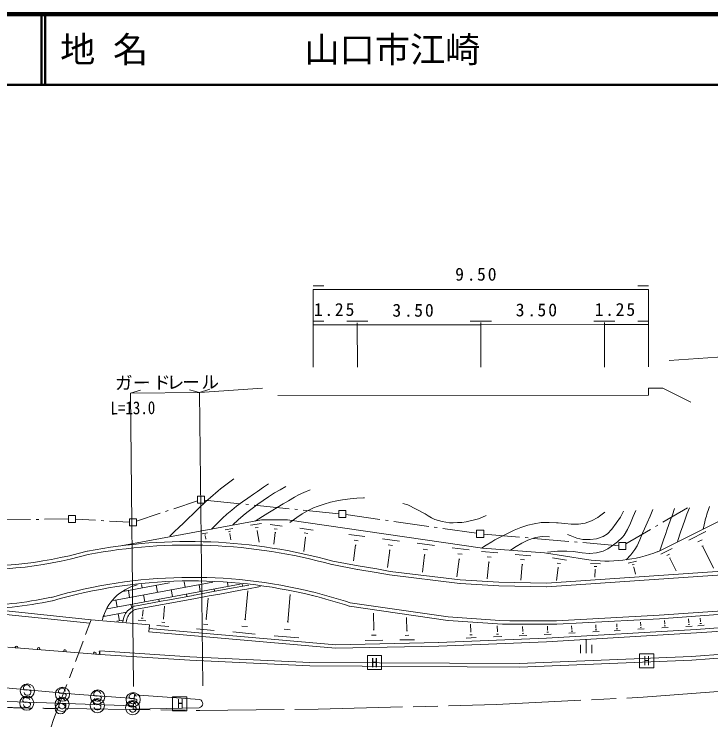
# Model space of a CAD drawing. Units: millimetres, scale not verified. Extents: x 40000 to 680000, y 20000 to 380000.
# Drawn here: x 363878 to 462694, y 278921 to 380000 of the extents above; entities that cross this region are included whole.
import ezdxf
from ezdxf.enums import TextEntityAlignment as Align

# ---------------------------------------------------------------- set-up
doc = ezdxf.new("R2010")
doc.units = ezdxf.units.MM
doc.header["$LTSCALE"] = 1000
doc.linetypes.add('CHAIN', pattern=[18.5, 12, -1.5, 3.5, -1.5])
for name, color, linetype, lineweight in [('M-BGD', 7, 'Continuous', 13), ('M-BMK', 2, 'CHAIN', 13), ('M-BMK-ROW', 30, 'Continuous', 13), ('M-STR-HTXT', 7, 'Continuous', 13), ('M-STR-STR1', 1, 'Continuous', 13), ('M-STR-STRC', 7, 'Continuous', 13), ('M-TTL', 2, 'Continuous', 140), ('M-TTL-LINE', 7, 'Continuous', 50)]:
    doc.layers.add(name, color=color, linetype=linetype, lineweight=lineweight)
doc.layers.add('M-TTL-TXT', color=7, linetype='Continuous')
doc.styles.add('ＭＳ ゴシック', font='')
doc.styles.get('ＭＳ ゴシック').set_extended_font_data('MS Gothic')

msp = doc.modelspace()

# ---------------------------------------------------------------- linework, layer by layer
at = {"layer": 'M-BGD'}
for p, q in [((453874, 326953), (455877, 326954)), ((453875, 325952), (453874, 326953)), ((455877, 326954), (459884, 324953)), ((401288, 325927), (453875, 325952)), ((399241, 312897), (399942, 313368)), ((398370, 312295), (399241, 312897)), ((401595, 312547), (400814, 312086)), ((402426, 313018), (401595, 312547)), ((405881, 312509), (404970, 312158)), ((396258, 310822), (397009, 311363)), ((397009, 311363), (397800, 311905)), ((397800, 311905), (398370, 312295)), ((399933, 311545), (399172, 311024)), ((400814, 312086), (399933, 311545)), ((402767, 310976), (403648, 311497)), ((403648, 311497), (404159, 311787)), ((404630, 312008), (404119, 311767)), ((404970, 312158), (404630, 312008)), ((411520, 311260), (412471, 311361)), ((412471, 311361), (413423, 311401)), ((413423, 311401), (413563, 311401)), ((395407, 310191), (396258, 310822)), ((398431, 310493), (397610, 309882)), ((399172, 311024), (398431, 310493)), ((401186, 310033), (402047, 310545)), ((402047, 310545), (402767, 310976)), ((406844, 310156), (407835, 310517)), ((407835, 310517), (408726, 310768)), ((408726, 310768), (409657, 310969)), ((409657, 310969), (410439, 311099)), ((410439, 311099), (411520, 311260)), ((419011, 310613), (419722, 310413)), ((419722, 310413), (422157, 309132)), ((394056, 309069), (394736, 309650)), ((394736, 309650), (395407, 310191)), ((397610, 309882), (396870, 309300)), ((399844, 309212), (400585, 309663)), ((400585, 309663), (401186, 310033)), ((404741, 309114), (405492, 309555)), ((405492, 309555), (406343, 309956)), ((406343, 309956), (406844, 310156)), ((447684, 309375), (446923, 308784)), ((450308, 309516), (449877, 308665)), ((452060, 309607), (451690, 308736)), ((454474, 309729), (454093, 308807)), ((457568, 309890), (457278, 308979)), ((459701, 310001), (459321, 309060)), ((388448, 308365), (387827, 307774)), ((389339, 309207), (388448, 308365)), ((392724, 307826), (393415, 308498)), ((393415, 308498), (394056, 309069)), ((396369, 308889), (395668, 308278)), ((396870, 309300), (396369, 308889)), ((398052, 308109), (399083, 308741)), ((399083, 308741), (399844, 309212)), ((402989, 307911), (403950, 308583)), ((403950, 308583), (404741, 309114)), ((446653, 308613), (445752, 308132)), ((446923, 308784), (446653, 308613)), ((449877, 308665), (449287, 307813)), ((451690, 308736), (451310, 307804)), ((454083, 308797), (453683, 307855)), ((454093, 308807), (454083, 308797)), ((464829, 308582), (455207, 303750)), ((457148, 308668), (456758, 307617)), ((457278, 308979), (457188, 308688)), ((459321, 309060), (459011, 308239)), ((398943, 308270), (379016, 304605)), ((387827, 307774), (387267, 307243)), ((391843, 306965), (392724, 307826)), ((395668, 308278), (394898, 307577)), ((397411, 307498), (398953, 307769)), ((398943, 308270), (402628, 308252)), ((400185, 307609), (401908, 307390)), ((402628, 308252), (430331, 304259)), ((436729, 307497), (435747, 307186)), ((437620, 307728), (436729, 307497)), ((438641, 307878), (437620, 307728)), ((438822, 307898), (438641, 307878)), ((439783, 307919), (438822, 307898)), ((440794, 307869), (439783, 307919)), ((441025, 307859), (440794, 307869)), ((442006, 307750), (441025, 307859)), ((442908, 307640), (442006, 307750)), ((443939, 307650), (442908, 307640)), ((444880, 307811), (443939, 307650)), ((445752, 308132), (444880, 307811)), ((449267, 307783), (448656, 306972)), ((449287, 307813), (449267, 307783)), ((451310, 307804), (450900, 306913)), ((453683, 307855), (453293, 307004)), ((456758, 307617), (456468, 306805)), ((458721, 307427), (458411, 306506)), ((459011, 308239), (458721, 307427)), ((461705, 307319), (461635, 306978)), ((461895, 308240), (461705, 307319)), ((386586, 306591), (385945, 305980)), ((387267, 307243), (386586, 306591)), ((390532, 306283), (391293, 306413)), ((393796, 306855), (394888, 307046)), ((394267, 306595), (394537, 306645)), ((394427, 306285), (394498, 306305)), ((394457, 306295), (394608, 305434)), ((398072, 307138), (398463, 307198)), ((398303, 306697), (398393, 306717)), ((398343, 306707), (398634, 305095)), ((400907, 306458), (400707, 304836)), ((400766, 307009), (401197, 306949)), ((400857, 306468), (400967, 306458)), ((404392, 307071), (406305, 306831)), ((405033, 306410), (405514, 306340)), ((433835, 306314), (432914, 305863)), ((433945, 306364), (433835, 306314)), ((434816, 306805), (433945, 306364)), ((435747, 307186), (434816, 306805)), ((448026, 306310), (447425, 305920)), ((448656, 306972), (448026, 306310)), ((450900, 306913), (450399, 306081)), ((453013, 306373), (452633, 305431)), ((453293, 307004), (453013, 306373)), ((456308, 306334), (455988, 305433)), ((456468, 306805), (456308, 306334)), ((458411, 306506), (458041, 305354)), ((459603, 305395), (461996, 306598)), ((390852, 306103), (391043, 306133)), ((390973, 305883), (391013, 305893)), ((390993, 305893), (391053, 305532)), ((405203, 305799), (404944, 303796)), ((405143, 305809), (405264, 305789)), ((411332, 306183), (413616, 305893)), ((412104, 305392), (412675, 305312)), ((416130, 305574), (418543, 305265)), ((432083, 305422), (431652, 305171)), ((432914, 305863), (432083, 305422)), ((436740, 305394), (435899, 304963)), ((437681, 305725), (436740, 305394)), ((437851, 305775), (437681, 305725)), ((438762, 305895), (437851, 305775)), ((439814, 305886), (438762, 305895)), ((442768, 306038), (442388, 306188)), ((443710, 305698), (442768, 306038)), ((444561, 305488), (443710, 305698)), ((445563, 305478), (444561, 305488)), ((446504, 305589), (445563, 305478)), ((447425, 305920), (446504, 305589)), ((450189, 305831), (449468, 305159)), ((450399, 306081), (450189, 305831)), ((452633, 305431), (452263, 304580)), ((455988, 305433), (455708, 304572)), ((458041, 305354), (457971, 305144)), ((460865, 305135), (461456, 305436)), ((412304, 304671), (412015, 302438)), ((412224, 304671), (412374, 304661)), ((416941, 304733), (417552, 304653)), ((421057, 304946), (423501, 304636)), ((425985, 304317), (428408, 304008)), ((430851, 304700), (430191, 304279)), ((439104, 303612), (430331, 304259)), ((431652, 305171), (430851, 304700)), ((435088, 304512), (434267, 303970)), ((435899, 304963), (435088, 304512)), ((448898, 304739), (448087, 304167)), ((449468, 305159), (448898, 304739)), ((452263, 304580), (451943, 304049)), ((455708, 304572), (455488, 303901)), ((461446, 304524), (461596, 304604)), ((461526, 304564), (463090, 301441)), ((417152, 303972), (416842, 301499)), ((417082, 303982), (417232, 303962)), ((422089, 303324), (421780, 300850)), ((421879, 304095), (422490, 304015)), ((422019, 303334), (422169, 303314)), ((426796, 303466), (427407, 303396)), ((430181, 303788), (432494, 303579)), ((434958, 303360), (437151, 303161)), ((445083, 302634), (439104, 303612)), ((440005, 303743), (439525, 303683)), ((440937, 303813), (440005, 303743)), ((441307, 303834), (440937, 303813)), ((442259, 303834), (441307, 303834)), ((443270, 303764), (442259, 303834)), ((443520, 303745), (443270, 303764)), ((444462, 303585), (443520, 303745)), ((445453, 303515), (444462, 303585)), ((445473, 303515), (445453, 303515)), ((446465, 303586), (445473, 303515)), ((447426, 303837), (446465, 303586)), ((448087, 304167), (447426, 303837)), ((451362, 303288), (450681, 302586)), ((451943, 304049), (451362, 303288)), ((455618, 303400), (457200, 304192)), ((456450, 303220), (456850, 303420)), ((409091, 302416), (412686, 301727)), ((427007, 302705), (426688, 300181)), ((426937, 302715), (427087, 302695)), ((430982, 303018), (431563, 302958)), ((431213, 302297), (430994, 299903)), ((431143, 302297), (431283, 302287)), ((435720, 302629), (436270, 302579)), ((440226, 302862), (442249, 302552)), ((450982, 302116), (452164, 302427)), ((456840, 302820), (456940, 302870)), ((456890, 302850), (457803, 301017)), ((408991, 301925), (412586, 301236)), ((412606, 301236), (415230, 300817)), ((412686, 301727), (415310, 301318)), ((415310, 301318), (417193, 300958)), ((435940, 301938), (435741, 299725)), ((435870, 301948), (436010, 301938)), ((439397, 299286), (478272, 301919)), ((439427, 298785), (478302, 301418)), ((441058, 301490), (440788, 299687)), ((440897, 302141), (441398, 302061)), ((440998, 301500), (441118, 301480)), ((445644, 302103), (447066, 302044)), ((446165, 301663), (446516, 301643)), ((446316, 301222), (446266, 300131)), ((446276, 301222), (446366, 301222)), ((451523, 301876), (451813, 301956)), ((451723, 301555), (451794, 301575)), ((451764, 301565), (452024, 300584)), ((415210, 300817), (417093, 300467)), ((417133, 300457), (427099, 299250)), ((417193, 300958), (427158, 299751)), ((392067, 299454), (377948, 296853)), ((385918, 299341), (379269, 298116)), ((387991, 299472), (388132, 298731)), ((394130, 299334), (394221, 298834)), ((427129, 299250), (432607, 298922)), ((427158, 299751), (432627, 299423)), ((432627, 299423), (439397, 299286)), ((395943, 299145), (377057, 295671)), ((380070, 298266), (380251, 297275)), ((381953, 299088), (382043, 298628)), ((384006, 298989), (384186, 297998)), ((386159, 298369), (386340, 297378)), ((390095, 299092), (390275, 298101)), ((393149, 298282), (391848, 298041)), ((392248, 298472), (392308, 298132)), ((396194, 298334), (393060, 297752)), ((394982, 298624), (393149, 298282)), ((396033, 298815), (394982, 298624)), ((397175, 299025), (396033, 298815)), ((396855, 298454), (396194, 298334)), ((396203, 299125), (396254, 298855)), ((396637, 294118), (397005, 298194)), ((398807, 298816), (396855, 298454)), ((432607, 298922), (439377, 298785)), ((382224, 297636), (382404, 296655)), ((389244, 297560), (385909, 296947)), ((388313, 297739), (388373, 297399)), ((389354, 297580), (389244, 297560)), ((389394, 297590), (389354, 297580)), ((391547, 297481), (389354, 297069)), ((389685, 297640), (389394, 297590)), ((391848, 298041), (389685, 297640)), ((393060, 297752), (391547, 297481)), ((402696, 293780), (403044, 297696)), ((378278, 296913), (378459, 295932)), ((380432, 296293), (380492, 295953)), ((389354, 297069), (381003, 295533)), ((384718, 296726), (381523, 296144)), ((384367, 297016), (384437, 296676)), ((385909, 296947), (384718, 296726)), ((391118, 294185), (391387, 297170)), ((411527, 296519), (425458, 294502)), ((455382, 294737), (479376, 296471)), ((379811, 295161), (376577, 294559)), ((381523, 296144), (380913, 296033)), ((382065, 294642), (382165, 295493)), ((385050, 294233), (385199, 296045)), ((411447, 296018), (425389, 294002)), ((455412, 294236), (479417, 295970)), ((376647, 294729), (376677, 294579)), ((378640, 294941), (378821, 293959)), ((381895, 294341), (382165, 294311)), ((382035, 294642), (382105, 294642)), ((384999, 294243), (385110, 294233)), ((391048, 294195), (391199, 294176)), ((414874, 292675), (414833, 295028)), ((419591, 292527), (419550, 294439)), ((425458, 294502), (432749, 293995)), ((440821, 293969), (455382, 294737)), ((440851, 293468), (455412, 294236)), ((459579, 293728), (459548, 294208)), ((461251, 293839), (461211, 294329)), ((374805, 294108), (383057, 293380)), ((379341, 294060), (378430, 293889)), ((381464, 294061), (382526, 293941)), ((383057, 293380), (382967, 292379)), ((384119, 293281), (385821, 293141)), ((384799, 293742), (385230, 293702)), ((390748, 293474), (391359, 293414)), ((396156, 293206), (396947, 293137)), ((396536, 294128), (396737, 294108)), ((402585, 293790), (402806, 293770)), ((425419, 294002), (433170, 293455)), ((428654, 292381), (428614, 293482)), ((432430, 292413), (432399, 293214)), ((432749, 293995), (434211, 293966)), ((433170, 293455), (440831, 293468)), ((434211, 293966), (440821, 293969)), ((436035, 292495), (436004, 293166)), ((439540, 292616), (439510, 293167)), ((442985, 292768), (442955, 293259)), ((446400, 292930), (446370, 293391)), ((449374, 293092), (449354, 293532)), ((452769, 293304), (452739, 293754)), ((452739, 293304), (452789, 293304)), ((456064, 293235), (456294, 293245)), ((456164, 293516), (456134, 293986)), ((456134, 293516), (456194, 293516)), ((459148, 293147), (460070, 293197)), ((459479, 293437), (459709, 293457)), ((459549, 293718), (459609, 293728)), ((460611, 292727), (467220, 293201)), ((460841, 293248), (461762, 293328)), ((461161, 293558), (461391, 293578)), ((461221, 293839), (461281, 293839)), ((382967, 292379), (409467, 290048)), ((383007, 292880), (409487, 290549)), ((389757, 292813), (392221, 292594)), ((394885, 292365), (398050, 292076)), ((402165, 292769), (403037, 292689)), ((414804, 292675), (414954, 292675)), ((419521, 292527), (419651, 292527)), ((428614, 292381), (428704, 292381)), ((432390, 292413), (432470, 292413)), ((435915, 292164), (436175, 292174)), ((435995, 292485), (436065, 292495)), ((439370, 291485), (460621, 292727)), ((439401, 290984), (460651, 292226)), ((439430, 292316), (439680, 292326)), ((439510, 292616), (439570, 292616)), ((442555, 292187), (443476, 292238)), ((442885, 292478), (443115, 292498)), ((442955, 292768), (443015, 292768)), ((445979, 292369), (446881, 292420)), ((446300, 292660), (446520, 292670)), ((446370, 292930), (446420, 292940)), ((448974, 292541), (449845, 292591)), ((449284, 292821), (449504, 292831)), ((449354, 293092), (449404, 293092)), ((452349, 292743), (453240, 292793)), ((452669, 293023), (452889, 293043)), ((455743, 292945), (456645, 292995)), ((460651, 292226), (467250, 292700)), ((400764, 291837), (404259, 291518)), ((413653, 291142), (416166, 291193)), ((414574, 291913), (415205, 291924)), ((418560, 291234), (420673, 291275)), ((419331, 291886), (419862, 291896)), ((424088, 290856), (439380, 291485)), ((427984, 291499), (429406, 291560)), ((428504, 291950), (428855, 291960)), ((431859, 291671), (433061, 291722)), ((432300, 292042), (432590, 292062)), ((435524, 291823), (436596, 291874)), ((439080, 291995), (440071, 292046)), ((445013, 291345), (445014, 289342)), ((376009, 289181), (362948, 290202)), ((409467, 290048), (424108, 290356)), ((409487, 290549), (424098, 290856)), ((424108, 290356), (439401, 290984)), ((444212, 290543), (444213, 289341)), ((445815, 289342), (445814, 290544)), ((459972, 288871), (485878, 290926)), ((460002, 288370), (485929, 290425)), ((376039, 289682), (376009, 289181)), ((376009, 289181), (388768, 288346)), ((376039, 289682), (388808, 288847)), ((388768, 288346), (405793, 287553)), ((388798, 288847), (405813, 288054)), ((435526, 287898), (459972, 288871)), ((435537, 287397), (460002, 288370)), ((405793, 288054), (435526, 287898)), ((405793, 287553), (435537, 287397)), ((356803, 284996), (372476, 283541)), ((343895, 283167), (380799, 281903)), ((372476, 283541), (380879, 282934)), ((380919, 283435), (380769, 281412)), ((380919, 283435), (390203, 282788)), ((380769, 281412), (390123, 281597))]:
    msp.add_line(p, q, dxfattribs=at)
for centre, radius, start, end in [((420679, 278457), 43904, 125.7639, 135.54535), ((491082, 299982), 30324, 160.41184, 164.64769), ((425970, 314201), 6339, 233.05647, 271.81556), ((426308, 318338), 10475, 269.23711, 295.72355), ((388626, 228839), 76362, 74.45574, 100.84737), ((388626, 228839), 75861, 74.45574, 100.84737), ((358931, 357643), 56432, 264.68624, 285.85162), ((358931, 357643), 55932, 264.71107, 285.85162), ((448048, 322164), 19739, 261.37718, 291.25494), ((389107, 228509), 71605, 76.10157, 106.18881), ((389107, 228509), 71104, 76.10157, 106.18881), ((382877, 292539), 6680, 103.38893, 166.38705), ((357652, 351553), 55471, 270.21458, 281.95068), ((380989, 200293), 100457, 72.3945, 75.50869), ((380989, 200293), 100958, 72.3945, 75.50869), ((357652, 351553), 55972, 270.21458, 281.95068), ((381905, 293580), 2634, 112.0532, 152.91959), ((381905, 293580), 2143, 112.0532, 152.91959), ((381905, 293580), 2634, 152.91959, 175.37266), ((381905, 293580), 2143, 152.91959, 175.37266), ((364192, 290172), 180, 317.77576, 211.51556), ((367346, 289969), 180, 317.77576, 211.51556), ((371073, 289673), 180, 317.77576, 211.51556), ((375310, 289342), 180, 317.77576, 211.51556), ((375710, 289416), 280, 295.04903, 35.11579), ((390003, 282207), 611, 280.77822, 71.34081)]:
    msp.add_arc(centre, radius, start, end, dxfattribs=at)
at = {"layer": 'M-BMK'}
for p, q in [((453094, 283109), (469488, 284339)), ((432294, 282078), (453094, 283109)), ((406978, 281414), (432294, 282078)), ((371185, 281487), (390193, 281236)), ((390193, 281236), (406978, 281414))]:
    msp.add_line(p, q, dxfattribs=at)
msp.add_arc((382811, 1055795), 774402, 266.16068, 269.02869, dxfattribs=at)
at = {"layer": 'M-BMK-ROW'}
for p, q in [((389868, 311620), (390870, 311621)), ((389869, 310619), (389868, 311620)), ((390870, 311621), (390870, 310619)), ((386497, 309834), (389869, 310949)), ((390870, 310619), (389869, 310619)), ((390870, 311070), (395927, 310560)), ((396723, 310480), (397121, 310439)), ((397917, 310359), (402892, 309857)), ((385358, 309457), (385738, 309583)), ((403688, 309777), (404086, 309737)), ((404882, 309657), (409939, 309146)), ((409939, 309597), (410940, 309598)), ((409939, 308596), (409939, 309597)), ((410940, 309598), (410940, 308596)), ((455889, 307930), (459411, 309991)), ((362770, 308283), (366172, 308327)), ((366972, 308337), (367372, 308342)), ((368172, 308353), (371573, 308397)), ((371573, 307896), (371573, 308898)), ((371573, 308898), (372574, 308898)), ((372574, 308898), (372575, 307897)), ((372574, 308377), (375402, 308220)), ((380226, 308421), (381227, 308422)), ((380226, 307420), (380226, 308421)), ((381227, 308091), (384599, 309206)), ((381227, 308422), (381228, 307420)), ((410940, 308596), (409939, 308596)), ((410940, 309027), (415755, 308334)), ((372575, 307897), (371573, 307896)), ((376201, 308175), (376600, 308153)), ((377399, 308108), (380226, 307950)), ((381228, 307420), (380226, 307420)), ((416547, 308221), (416943, 308164)), ((417735, 308050), (422684, 307338)), ((454853, 307324), (455198, 307526)), ((423476, 307225), (423872, 307168)), ((424664, 307054), (429479, 306362)), ((429478, 306792), (430480, 306793)), ((429479, 305791), (429478, 306792)), ((430480, 306793), (430480, 305791)), ((450640, 304860), (454162, 306920)), ((430480, 305791), (429479, 305791)), ((430480, 306252), (435576, 305815)), ((436373, 305747), (436772, 305712)), ((437569, 305644), (442550, 305217)), ((443347, 305148), (443746, 305114)), ((444543, 305046), (449639, 304609)), ((449639, 305069), (450640, 305070)), ((449639, 304068), (449639, 305069)), ((450640, 305070), (450641, 304068)), ((450641, 304068), (449639, 304068))]:
    msp.add_line(p, q, dxfattribs=at)
at = {"layer": 'M-STR-HTXT'}
for p, q in [((406288, 341452), (407790, 341453)), ((406288, 340951), (453868, 340974)), ((406293, 329935), (406288, 340951)), ((453867, 341475), (452365, 341474)), ((453863, 329958), (453858, 340974)), ((456795, 330886), (562668, 338092)), ((406290, 336445), (407793, 336445)), ((406291, 335944), (412550, 335947)), ((412549, 336448), (411047, 336447)), ((412549, 336448), (414052, 336448)), ((412553, 329938), (412550, 336237)), ((412550, 335947), (430075, 335955)), ((430075, 336456), (428573, 336455)), ((430075, 336456), (431577, 336457)), ((430078, 329946), (430075, 336256)), ((430075, 335955), (447601, 335964)), ((447601, 336464), (446098, 336464)), ((447601, 336464), (449103, 336465)), ((447604, 329955), (447601, 336254)), ((447601, 335964), (453870, 335967)), ((453870, 336467), (452368, 336467)), ((380367, 326247), (381809, 326648)), ((388729, 326722), (390182, 326352)), ((390182, 326352), (399099, 326959)), ((390182, 326352), (391603, 326833)), ((380367, 326247), (390182, 326352)), ((380788, 284637), (380367, 326247)), ((390612, 284741), (390182, 326352))]:
    msp.add_line(p, q, dxfattribs=at)
at = {"layer": 'M-STR-STR1'}
for p, q in [((362716, 295344), (374805, 294108)), ((362679, 294843), (374622, 293622)), ((374622, 293622), (374005, 291986)), ((374805, 294108), (374622, 293622)), ((373652, 291050), (373036, 289413)), ((373036, 289413), (372574, 288189)), ((372222, 287253), (371693, 285850)), ((371340, 284914), (370879, 283689)), ((370879, 283689), (370340, 282261)), ((370340, 282261), (369464, 279934)), ((369464, 279934), (369119, 278921))]:
    msp.add_line(p, q, dxfattribs=at)
at = {"layer": 'M-STR-STRC'}
for p, q in [((452601, 289278), (454604, 289279)), ((452602, 287275), (452601, 289278)), ((454604, 289279), (454605, 287276)), ((413984, 289049), (415987, 289050)), ((413985, 287046), (413984, 289049)), ((415987, 289050), (415988, 287047)), ((454605, 287276), (452602, 287275)), ((415988, 287047), (413985, 287046)), ((365175, 284279), (365305, 284158)), ((365305, 284158), (365566, 284098)), ((365566, 284098), (365866, 284149)), ((365866, 284149), (366127, 284059)), ((366127, 284059), (366247, 283969)), ((370163, 283810), (370293, 283700)), ((370293, 283700), (370553, 283640)), ((370553, 283640), (370854, 283690)), ((370854, 283690), (371124, 283600)), ((371124, 283600), (371244, 283500)), ((375160, 283422), (375290, 283302)), ((375290, 283302), (375551, 283242)), ((375551, 283242), (375841, 283292)), ((375841, 283292), (376112, 283202)), ((376112, 283202), (376232, 283112)), ((380188, 283054), (380318, 282944)), ((386337, 283167), (388340, 283168)), ((386338, 281164), (386337, 283167)), ((388340, 283168), (388341, 281165)), ((365096, 282546), (365226, 282426)), ((365226, 282426), (365487, 282366)), ((365487, 282366), (365777, 282416)), ((365777, 282416), (366047, 282326)), ((366047, 282326), (366168, 282236)), ((370103, 282368), (370234, 282258)), ((370234, 282258), (370494, 282198)), ((370494, 282198), (370784, 282248)), ((370784, 282248), (371055, 282158)), ((371055, 282158), (371175, 282058)), ((375111, 282200), (375241, 282090)), ((375241, 282090), (375501, 282020)), ((375501, 282020), (375792, 282080)), ((375792, 282080), (376062, 281990)), ((380318, 282944), (380578, 282874)), ((380578, 282874), (380879, 282934)), ((380879, 282934), (381149, 282844)), ((381149, 282844), (381269, 282744)), ((376062, 281990), (376182, 281890)), ((380108, 281902), (380238, 281782)), ((380238, 281782), (380499, 281722)), ((380499, 281722), (380799, 281772)), ((380799, 281772), (381060, 281682)), ((381060, 281682), (381180, 281582)), ((388341, 281165), (386338, 281164))]:
    msp.add_line(p, q, dxfattribs=at)
for centre, radius in [((365736, 283998), 1002), ((370724, 283540), 1002), ((375721, 283142), 1002), ((365657, 282266), 1002), ((370664, 282098), 1002), ((380749, 282774), 1002), ((370434, 281497), 751), ((375672, 281920), 1002), ((380669, 281622), 1002)]:
    msp.add_circle(centre, radius, dxfattribs=at)
for centre, start, end in [((365666, 284369), 10.43124, 190.43123), ((370653, 283901), 10.43124, 190.43123), ((365587, 282636), 10.43124, 190.43123), ((365756, 283878), 190.43124, 10.43124), ((370744, 283410), 190.43124, 10.43124), ((375651, 283512), 10.43124, 190.43123), ((375741, 283022), 190.43124, 10.43124), ((380678, 283144), 10.43124, 190.43123), ((365677, 282146), 190.43124, 10.43124), ((370594, 282459), 10.43124, 190.43123), ((370684, 281968), 190.43124, 10.43124), ((375601, 282291), 10.43124, 190.43123), ((380599, 281993), 10.43124, 190.43123), ((380769, 282654), 190.43124, 10.43124), ((375692, 281800), 190.43124, 10.43124), ((380689, 281492), 190.43124, 10.43124)]:
    msp.add_arc(centre, 501, start, end, dxfattribs=at)
at = {"layer": 'M-TTL'}
msp.add_line((680000, 380000), (40000, 380000), dxfattribs=at)
at = {"layer": 'M-TTL-LINE'}
for p, q in [((367750, 380000), (367750, 370000)), ((368250, 380000), (368250, 370000)), ((40000, 370000), (680000, 370000))]:
    msp.add_line(p, q, dxfattribs=at)

# ---------------------------------------------------------------- texts
at = {"layer": 'M-STR-HTXT', "style": 'ＭＳ ゴシック'}
for s, rotation, p in [('9', 0.027, (426437, 341656)), ('5', 0.027, (429532, 341658)), ('0', 0.027, (431054, 341658)), ('.', 0.027, (428080, 341657)), ('1', 0.017, (406390, 336649)), ('2', 0.017, (409365, 336651)), ('5', 0.017, (410887, 336651)), ('3', 0.03, (417527, 336545)), ('5', 0.03, (420621, 336546)), ('0', 0.03, (422143, 336547)), ('3', 0.027, (435022, 336593)), ('5', 0.027, (438107, 336594)), ('0', 0.027, (439639, 336595)), ('1', 0.032, (446229, 336658)), ('2', 0.032, (449203, 336660)), ('5', 0.032, (450725, 336661)), ('.', 0.017, (407883, 336650)), ('.', 0.03, (419169, 336545)), ('.', 0.027, (436665, 336594)), ('.', 0.032, (447711, 336659)), ('ガ', 0.59, (378184, 326226)), ('ド', 0.59, (383582, 326279)), ('レ', 0.59, (385515, 326300)), ('ル', 0.59, (390442, 326352)), ('ー', 0.59, (380728, 326247)), ('ー', 0.59, (387718, 326321))]:
    msp.add_text(s, height=1833, rotation=rotation, dxfattribs=at).set_placement(p, align=Align.BOTTOM_LEFT)
at = {"layer": 'M-STR-HTXT', "style": 'ＭＳ ゴシック', "width": 0.85}
msp.add_text('L=13.0', height=1833, rotation=0.59, dxfattribs=at).set_placement((377538, 322663), align=Align.BOTTOM_LEFT)
at = {"layer": 'M-STR-STRC', "style": 'ＭＳ ゴシック'}
for p in [(414977, 288032), (453599, 288291), (387436, 282209)]:
    msp.add_text('H', height=1320, rotation=0.028, dxfattribs=at).set_placement(p, align=Align.MIDDLE_CENTER)
at = {"layer": 'M-TTL-TXT', "style": 'ＭＳ ゴシック'}
for s, p in [('地 名', (370380, 375000)), ('山口市江崎', (405024, 375000))]:
    msp.add_text(s, height=3666, dxfattribs=at).set_placement(p, align=Align.MIDDLE_LEFT)

doc.saveas('drawing.dxf')
